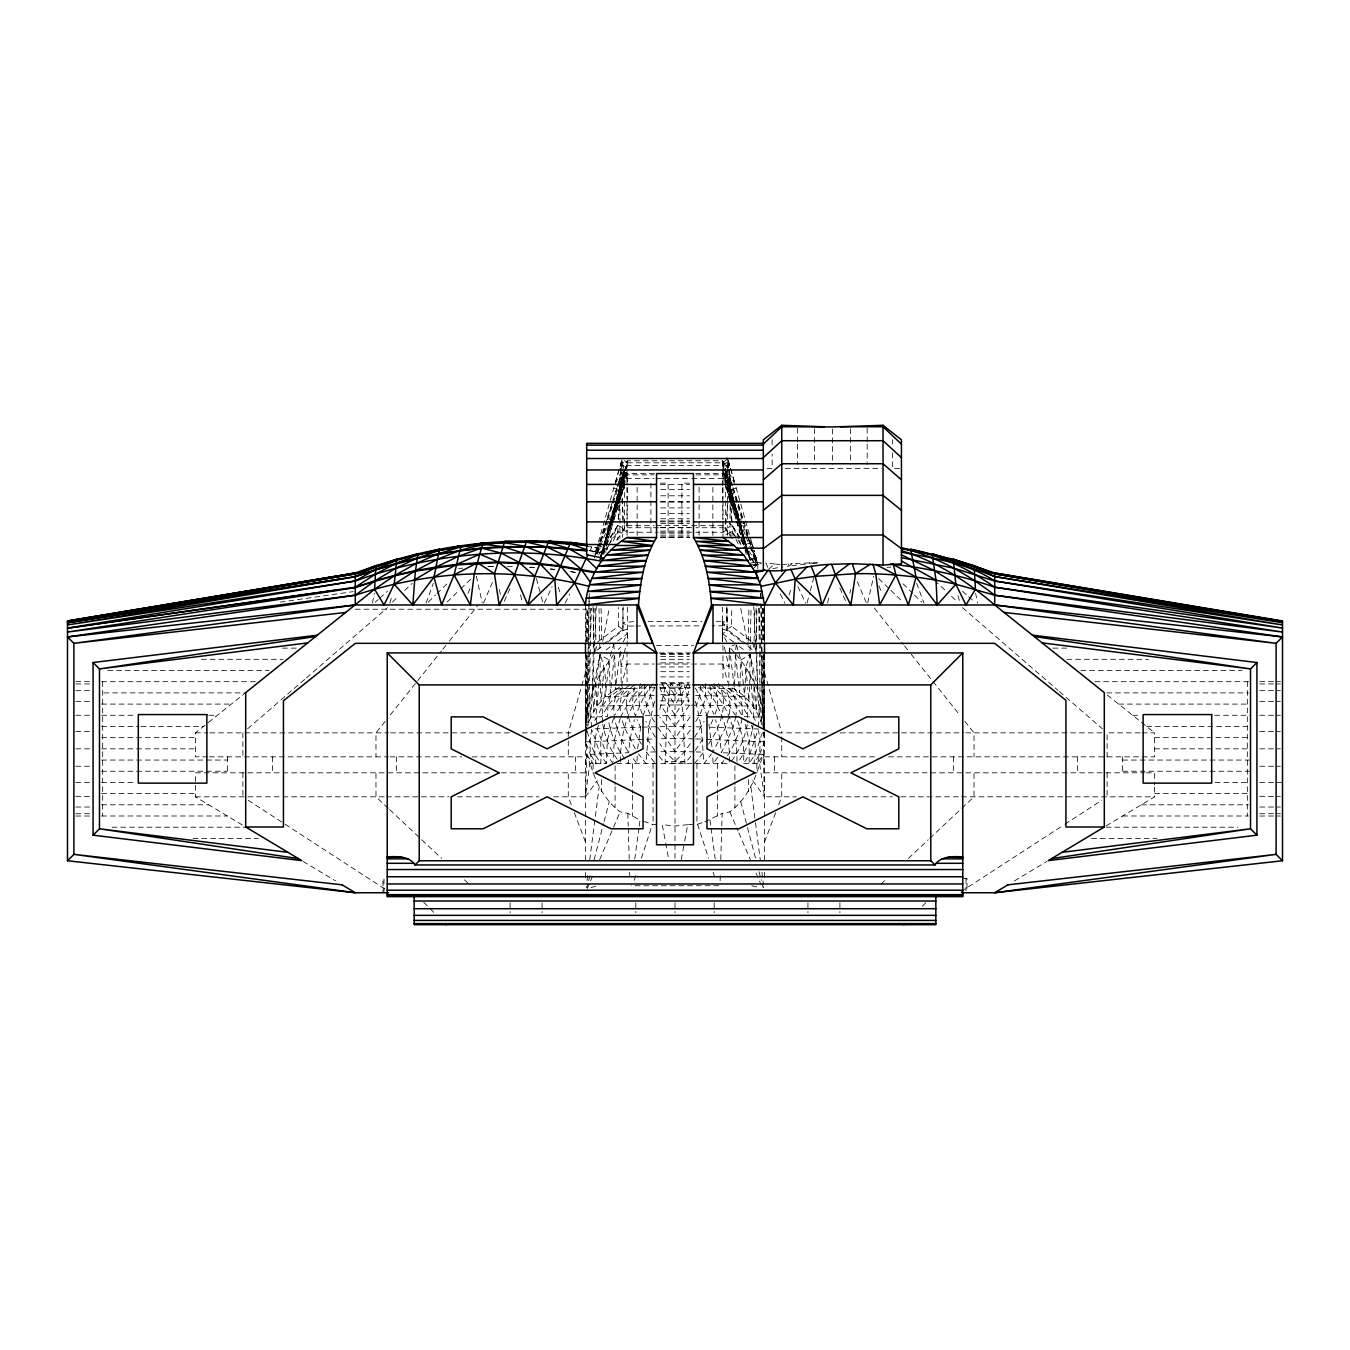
<?xml version="1.0" encoding="UTF-8"?>
<svg xmlns="http://www.w3.org/2000/svg" width="1350" height="1350" viewBox="0 0 1350 1350"><rect width="100%" height="100%" fill="white"/><g stroke="black" fill="none" stroke-linecap="round" stroke-linejoin="round"><path stroke-width="0.75" stroke-dasharray="5 3.75" d="M639.191 826.251L640.018 820.091L627.834 813.375L620.139 811.839C604.26 800.044 595.553 782.021 590.271 763.644M764.522 641.858L764.522 604.969M736.948 761.569C737.674 735.008 729.608 707.012 710.167 688.146L709.678 683.589M585.512 726.553L585.917 655.02M586.035 640.221L586.204 606.639M723.077 520.948L723.043 532.254L695.891 532.254M741.555 641.52L727.009 630.467L727.127 608.259M727.498 535.292L727.549 525.656M750.971 641.014L731.599 626.299L731.7 607.365M732.071 535.781L732.122 525.437L727.566 522.264M553.652 796.821L585.478 796.821L586.778 754.481L585.546 732.038M585.562 730.08L586.626 654.733M627.058 535.444L627.159 521.016M627.176 518.94L627.446 483.874M627.463 481.815L627.514 473.563L618.131 503.128M722.537 607.095L722.402 625.809L712.074 625.843M586.963 654.632L586.254 725.541M587.081 642.009L587.385 608.394M603.517 644.22L622.89 629.505L623.143 606.774M586.237 727.549L586.136 735.531L585.782 727.971M589.072 608.192L586.963 725.169M589.106 606.083L589.258 593.477M586.811 642.094L587.301 608.411M590.811 608.158L587.807 707.029L588.718 723.161L591.266 608.158M600.244 684.872L600.008 654.531L609.12 660.066L610.419 692.736L614.402 655.442M591.553 726.975L590.659 717.103L592.532 690.373L593.949 608.327M620.392 761.873C620.241 733.641 628.206 703.688 649.029 683.589L650.447 695.571L653.434 705.223L648.759 726.941L646.042 763.644L638.55 754.009M729.253 654.936L728.73 686.273C745.251 693.411 757.839 708.784 762.244 726.182M729.287 652.978L729.388 647.106L734.535 644.861M588.938 604.007L586.778 729.202L585.478 741.842L590.321 754.245L592.397 763.644L586.778 754.481L628.661 752.692L629.961 739.665L634.365 719.719M588.988 601.898L589.174 593.477M748.187 641.334L748.913 608.411M750.077 650.346L751.005 608.496M754.093 641.351L754.819 608.428M745.116 550.074L755.781 565.228L755.73 558.174L753.148 550.142M755.983 650.396L756.962 606.454M757.789 568.789L757.856 564.165L753.908 550.209M735.379 653.366L734.484 688.939L747.765 705.966L755.274 720.377M628.476 759.999L628.374 763.644L626.13 760.59M637.183 756.152L636.964 763.644L629.859 754.245M705.324 683.589C706.658 697.157 703.215 710.64 695.436 721.913M720.124 880.689L720.377 872.269M720.765 859.646L721.727 828.107M721.778 825.998L722.166 813.375L729.861 811.839C745.74 800.044 754.447 782.021 759.729 763.644M764.454 732.038L763.222 754.481L760.286 763.644L743.479 763.644C744.711 747.562 742.112 731.278 735.851 716.411C736.982 706.084 735.969 693.411 727.009 686.711M619.954 484.076L619.734 490.118L613.778 488.076M620.021 482.051L620.696 463.911L623.025 456.384M735.598 655.442L739.581 692.736L740.88 660.066L749.992 654.531L745.858 667.153L744.66 696.533L747.765 705.966L747.529 722.604M758.734 608.158L760.134 698.608L758.447 726.975M594.726 720.377C608.091 701.139 608.276 676.029 600.008 654.531L595.822 682.341L593.798 711.585L592.532 690.373L596.295 606.487M764.049 731.751L763.864 735.531L763.813 731.531M764.134 729.861L764.049 654.919L764.488 726.553M753.992 686.306L753.638 720.866M618.233 519.159L620.106 477.883L623.025 462.409L627.514 465.615L722.486 465.615L726.975 462.409L728.73 468.045M749.638 686.914L748.862 701.308L747.63 687.234M749.756 684.872L749.992 654.531L762.193 707.029L764.438 730.08M608.445 641.52L622.991 630.467L627.48 629.151L627.041 649.569M602.471 722.604L602.235 705.966L615.516 688.939L620.089 651.291M756.051 608.327L757.468 690.373L756.202 711.585L754.178 682.341L749.992 654.531M729.608 761.873C729.759 733.641 721.794 703.688 700.971 683.589L699.553 695.571L696.566 705.223L701.241 726.941L703.958 763.644L711.45 754.009M598.961 682.982L595.907 716.934L596.818 724.781M599.147 680.889L599.704 674.595L613.524 654.716M602.724 683.218L601.138 701.308L600.362 686.914M602.91 681.21L604.142 667.153M637.622 748.693L641.25 723.347M618.435 519.379L620.072 501.171M620.258 499.146L622.434 474.862L653.974 474.862M585.613 724.208L587.807 707.029L595.164 683.944M735.733 649.671L736.256 644.102L722.52 633.673L722.436 629.151L727.009 630.467L722.52 633.673L722.486 641.301L722.436 629.151M729.236 714.471C731.059 704.109 729.996 690.744 720.023 684.855M640.322 683.589C638.111 694.389 637.993 705.561 643.039 715.702L689.192 715.331M753.418 722.824C751.748 737.539 745.909 751.866 736.948 763.644M585.478 764.842L586.778 754.481L590.271 764.269M587.048 880.571L588.111 872.286M589.731 859.866L595.08 818.454M595.35 816.379L599.096 787.388M634.77 859.072L638.921 828.309M747.242 724.545C744.744 738.079 739.176 751.275 730.688 762.159M659.846 709.222L666.276 683.589L675 695.132L687.336 695.334L690.12 687.538L688.078 683.589L661.922 683.589L659.88 687.538L662.664 695.334L675 715.061L687.336 695.334L683.724 683.589L675 695.132L662.664 695.334M598.506 725.288C594.27 737.539 593.747 750.954 596.126 763.644L590.321 754.245L589.849 741.521L591.739 728.949L640.356 727.178L637.065 719.634M681.227 859.545L684.315 843.126M684.686 841.084L687.774 824.664L693.276 824.496M741.943 718.521C739.614 733.05 733.843 747.292 724.984 759.071M602.724 641.334L609.255 608.445M372.431 603.011L374.389 593.241M594.067 652.489L595.198 647.038M595.519 651.341L596.649 645.874M592.532 690.373L600.008 654.531M849.859 593.359L850.686 589.494M867.729 602.91L873.653 576.214M643.039 715.702L650.447 695.571L654.851 687.69L653.197 683.589L644.439 695.672L635.428 715.871C631.058 705.291 632.458 694.102 635.951 683.589M827.567 602.961L829.406 594.911M623.818 472.551L621.557 482.321L624.729 469.024M623.751 654.969L620.949 666.681L627.041 664.031L654.142 664.031M624.223 653.012L625.641 647.156M735.851 716.411L733.05 727.937L721.339 752.692L720.039 739.665L715.635 719.719M762.345 732.729L755.241 754.009L749.149 763.644L749.216 740.897L745.217 724.494M604.817 542.413L624.038 473.445M624.527 471.454L627.024 461.565M715.011 714.15C719.128 704.092 717.171 693.529 714.049 683.589M621.27 686.273L627.041 664.031M589.916 875.728L586.778 887.76L586.237 886.781M594.101 859.68L603.534 823.584M604.058 821.593L609.289 801.529M620.544 487.299L624.308 473.023M624.831 470.981L627.514 460.789L722.486 460.789L725.169 470.981M807.081 602.944L809.781 592.802M810.321 590.777L814.117 576.585M604.783 542.43L624.645 468.703M620.139 488.261L601.037 555.981L610.284 521.657M615.803 501.458L610.841 519.632L618.502 500.479M616.359 499.432L623.531 473.175M619.684 488.244L599.923 559.963L603.686 546.379M620.241 486.253L624.088 472.298L621.321 482.271M600.919 556.065L620.781 484.279M626.316 473.158L601.222 555.896L621.27 484.262M621.827 482.271L624.628 472.314L620.696 486.27M594.945 554.276L597.206 546.362L594.979 554.108M598.32 542.396L614.031 487.266M621.624 483.536L624.831 472.23M625.371 470.34L627.514 462.797L624.527 460.671M585.478 672.587L568.283 732.864L568.283 738.855M389.863 603.096L392.006 595.62M615.516 482.034L620.696 463.911L625.185 467.1L620.696 463.506L620.696 467.134L622.434 461.481M601.189 555.829L611.145 521.539M611.719 519.531L616.984 501.373M617.574 499.348L625.185 473.141L624.594 481.089L617.895 502.706M622.873 608.259L622.991 630.467L627.48 633.673L613.744 644.102L609.12 660.066L605.34 696.533L596.936 706.067L590.659 717.103L587.756 726.182M615.161 483.334L621.894 460.232M601.037 556.149L621.051 487.738M621.641 485.73L627.514 465.615M603.703 554.445L623.346 487.721M623.953 485.696L627.514 473.563M601.425 555.727L622.806 484.633M623.396 482.659L625.185 476.719L620.696 473.529M728.477 718.133L725.591 727.684L712.699 752.406L708.75 723.347M621.861 461.346L620.696 465.109L623.683 467.252M620.696 469.935L623.025 462.409M596.616 553.719L599.704 543.746M600.328 541.755L606.504 521.792M607.129 519.801L618.249 483.874M618.857 481.882L621.844 472.247M600.227 559.676L617.288 504.664M603.45 553.382L606.555 543.358M607.179 541.35L613.389 521.286M614.014 519.278L619.616 501.221M620.241 499.213L623.97 487.181M601.847 554.377L611.246 524.812M611.871 522.838L617.507 505.102M654.666 701.308L653.434 705.223L596.936 706.067L595.822 682.341L599.704 674.595M594.27 558.174L616.866 487.924M617.524 485.916L620.106 477.883L624.594 481.089L609.441 519.632M607.871 519.598L622.434 474.862L626.923 478.626L654.092 478.626M634.281 880.217L636.879 872.235M641.402 858.263L652.388 824.327L658.564 824.563M596.767 553.686L600.024 543.662M600.683 541.654L607.213 521.606M620.274 718.183L614.301 740.273L613.052 761.569M706.961 715.702L710.488 705.392L711.501 695.79L710.167 688.146L695.149 687.69L699.553 695.571L706.961 715.702L695.183 715.449M789.024 595.097L791.724 587.199M613.44 718.369L607.247 740.576L606.521 763.644L589.714 763.644L585.478 796.821L597.223 780.638M426.094 602.994L433.35 583.284M604.783 724.494L600.784 740.897L600.851 763.644L594.759 754.009L589.849 741.521L586.778 729.202M764.522 842.012L775.744 812.531M778.731 804.667L781.717 796.821L781.717 772.824M763.543 732.358L764.522 741.842L759.679 754.245L757.603 763.644L763.222 754.481L723.364 752.76M595.789 554.31L600.345 542.751M601.104 540.827L608.681 521.556M597.189 554.057L610.133 521.522M619.262 498.572L623.835 487.08M634.466 684.821L629.977 688.466L626.906 696.043L615.094 714.623M467.961 593.426L471.133 585.714M483.553 603.028L492.682 581.749M587.334 888.401L589.798 882.664M590.608 880.74L593.899 873.096M599.636 859.697L612.765 829.069M613.575 827.145L620.139 811.839M712.935 719.634L709.644 727.178L758.261 728.949L749.942 753.773L743.479 763.644M504.309 601.206L510.165 588.009M606.471 550.125L617.878 525.437L624.594 528.795L615.347 541.974M544.337 603.146L552.116 586.642M589.072 550.513L590.102 550.631L591.891 546.919L607.736 549.079M565.228 603.146L569.7 593.983M613.254 540.962L617.912 531.562L623.919 534.465M615.516 483.418L621.051 472.416M621.979 470.576L626.602 461.413M629.977 684.855L625.101 688.618L609.694 712.986M694.744 737.167L704.109 721.322M623.177 642.06L627.48 633.673M763.763 886.781L763.222 887.76L761.13 879.744M589.866 698.608L590.659 717.103L601.594 716.766L607.837 705.881L622.991 686.711M600.683 554.377L604.986 547.138M606.049 545.333L617.878 525.437L617.962 539.983M708.598 744.171C720.208 726.604 729.591 703.586 718.403 683.589M598.674 554.799L604.327 546.159M605.458 544.438L617.878 525.437M690.154 716.951L675 738.433L660.049 738.788M695.351 750.279L702.742 739.125L764.522 741.842M690.272 730.114L675 751.376L659.542 751.781M690.306 743.664L684.72 751.612L675 761.518L665.28 751.612L659.694 743.664M601.341 555.137L607.264 546.716M608.445 545.029L617.912 531.562M723.87 760.59L721.626 763.644L721.524 759.999M717.778 757.384L713.036 763.644L712.817 756.152M688.078 683.589L675 704.953L660.555 705.122L675 726.266L690.879 726.654M694.508 763.644L703.671 752.136L696.178 751.933M385.138 721.389L375.975 732.864L375.975 756.844M390.386 714.825L441.517 650.886M442.817 649.249L448.065 642.684M449.381 641.048L478.204 604.969M690.744 756.287L684.821 763.644L683.151 715.213L679.354 683.589L675 687.083L659.88 687.538M759.729 764.269L764.522 796.821L796.348 796.821M618.216 649.603L620.612 647.106M922.421 906.154L926.269 902.289M428.254 602.151L435.476 595.08M436.928 593.663L447.036 583.774M753.283 568.654L758.362 563.726L761.67 563.068M654.851 687.69L634.888 688.314L626.906 696.043C624.054 713.374 632.644 729.844 641.402 744.171M447.103 602.033L459.219 590.304M460.738 588.836L471.336 578.559M392.377 602.083L398.503 596.295M404.629 590.524L412.273 583.301M643.461 684.737L632.644 695.925L620.949 716.226L624.409 727.684L635.192 748.778M880.942 884.149L885.516 879.846M908.415 858.381L928.243 839.767M929.779 838.333L960.289 809.696M961.824 808.262L974.025 796.821L974.025 772.824M375.131 602.235L378.219 599.484M379.755 598.117L387.484 591.266M634.888 688.314L629.977 688.466L621.304 696.161L619.852 705.679L620.764 714.471M247.657 728.747L279.433 701.241M281.019 699.857L304.847 679.236M306.433 677.852L387.45 607.719M691.723 478.626L723.077 478.626L727.566 474.862L743.428 523.614M768.656 569.194L774.833 564.03L780.013 564.469M629.977 688.466L625.101 688.618L615.819 696.296C609.474 715.905 619.211 735.851 628.661 752.692M207.782 756.844L195.396 756.844L195.396 732.864L208.052 722.739M208.44 722.419L245.346 692.904L101.554 692.904M625.101 688.618L620.274 688.787L610.504 696.414L607.837 705.881L607.686 716.58L601.594 716.766M597.409 642.246L618.401 626.299L618.3 607.365M597.139 650.109L601.982 646.431M606.116 649.907L610.689 646.431M817.695 562.562L792.264 563.676L789.075 565.971L784.991 566.612M627.514 462.797L722.486 462.797L726.975 459.591M726.317 467.252L729.304 465.109L726.975 457.583M730.89 498.774L724.815 476.719L724.815 473.141L729.304 469.935M726.975 462.409L729.304 473.529L724.815 476.719L727.785 486.608M723.043 532.254L727.532 529.048L723.043 527.732L695.891 527.732M746.483 644.22L727.11 629.505L731.599 626.299M961.132 891.591L1063.142 825.356M1064.897 824.226L1101.836 800.246M726.401 608.108L727.059 622.856L722.402 625.809L722.402 621.287L716.209 621.304M811.401 562.629L809.629 563.709L809.241 562.629M704.683 821.914L722.166 813.375M1014.491 880.875L1046.824 861.486M1106.106 825.913L1154.604 796.821L1154.604 786.156M726.081 534.465L732.088 531.562L736.83 538.296M619.836 686.931L605.34 696.533L654.497 695.486M718.824 885.735L631.176 885.735M747.411 550.277L750.195 560.048L756.135 558.006L757.89 564.604L747.934 549.619M736.222 488.076L730.266 490.118L728.899 484.262M743.546 536.288L745.757 544.421L751.68 542.396L753.351 548.252M744.592 540.034L750.195 560.048L756.135 558.006M696.938 763.644L696.938 824.394L702.911 822.504M753.891 565.583L757.873 564.351L753.924 550.311M749.672 563.423L755.848 561.701L744.727 525.791M751.748 559.17L755.73 558.174L757.89 564.604M590.946 887.524L598.168 885.769M772.74 568.553L782.949 566.933M280.192 602.134L353.177 591.604M750.887 564.688L758.362 563.726L756.456 562.731L761.602 562.731M781.751 564.621L792.264 563.676M805.528 564.165L789.075 565.971L788.214 563.861M687.774 824.664L675 826.048L662.226 824.664L665.314 841.084M458.747 568.502L462.898 568.164M585.478 741.842L654.531 738.923M811.704 563.574L817.898 563.203M887.001 567.337L890.966 567.135M620.274 688.787L615.516 688.939L614.672 655.459M488.599 566.561L494.826 566.359M487.839 566.663L494.826 566.528M642.465 727.127L675 726.266L689.445 705.122L687.336 695.334M655.695 751.883L646.329 752.136L655.492 763.644M633.639 621.523L622.941 622.856L627.446 626.046L633.639 626.029M648.084 621.489L701.764 621.337M635.698 626.029L641.891 626.012M650.143 625.995L699.688 625.86M766.918 468.433L772.133 468.433L772.133 454.072M785.244 468.433L881.584 468.433M899.589 468.433L892.637 468.433L892.637 452.031M654.362 473.563L626.923 473.563L622.434 470.357M695.638 473.563L723.077 473.563L723.077 469.8M696.026 474.862L727.566 474.862L730.114 503.196M656.184 478.626L689.631 478.626M660.471 483.165L668.115 483.165L668.115 537.519M689.529 483.165L681.885 483.165L681.885 537.519M660.285 484.431L689.715 484.431M660.656 489.544L689.377 489.544M660.656 495.804L689.377 495.804M660.285 501.795L689.715 501.795M660.656 501.964L689.377 501.964M660.656 507.904L689.377 507.904M660.656 513.54L689.377 513.54M660.656 518.754L689.377 518.754M660.369 520.948L689.631 520.948M660.285 521.893L689.715 521.893M660.656 523.462L689.377 523.462M626.923 525.454L654.092 525.454M656.184 525.454L689.631 525.454M691.723 525.454L723.077 525.454M660.656 527.597L689.377 527.597M658.294 527.732L626.957 527.732L622.468 529.048L626.957 532.254L658.294 532.254M660.386 527.732L693.799 527.732M660.656 531.09L689.377 531.09M660.386 532.254L693.799 532.254M660.656 533.858L689.377 533.858M660.656 535.883L689.377 535.883M660.656 537.097L689.377 537.097M660.403 537.519L689.934 537.519M355.269 609.238L585.967 609.238M656.471 645.452L693.63 645.452M282.471 648.135L297.118 648.135M1052.882 648.135L1067.529 648.135M659.205 652.928L690.795 652.928M660.656 653.349L689.377 653.349M660.656 654.564L689.377 654.564M660.656 656.589L689.377 656.589M201.369 659.323L283.129 659.323M1066.871 659.323L1148.631 659.323M660.656 659.357L689.377 659.357M660.656 662.85L689.377 662.85M656.235 664.031L689.597 664.031M691.689 664.031L722.959 664.031L729.051 666.681L726.249 654.969M660.656 666.984L689.377 666.984M107.848 670.511L269.139 670.511M1080.861 670.511L1242.152 670.511M660.656 671.692L689.377 671.692M660.656 676.907L689.377 676.907M75.769 681.683L90.264 681.683M101.571 681.699L259.335 681.699M1094.867 681.699L1250.522 681.699M1259.736 681.683L1280.424 681.683M660.656 682.543L689.377 682.543M75.769 683.961L90.264 683.961M1259.736 683.961L1280.424 683.961M659.205 684.906L690.795 684.906M660.656 688.483L689.377 688.483M75.769 690.677L90.264 690.677M1259.736 690.677L1280.424 690.677M1106.73 692.904L1248.446 692.904M660.656 694.626L689.377 694.626M660.656 700.886L689.377 700.886M75.769 701.359L90.264 701.359M1259.736 701.359L1280.424 701.359M101.571 704.092L231.373 704.092M1118.627 704.092L1248.429 704.092M75.769 715.264L90.264 715.264M101.588 715.281L135.27 715.281M208.963 715.281L217.384 715.281M1132.616 715.281L1141.037 715.281M1214.73 715.281L1250.522 715.281M1259.736 715.264L1280.424 715.264M101.554 726.469L138.966 726.469M141.041 726.469L203.394 726.469M1146.606 726.469L1250.522 726.469M75.769 731.464L90.264 731.464M1259.736 731.464L1280.424 731.464M195.396 732.864L207.782 732.864M209.857 732.864L388.513 732.864M390.606 732.864L509.743 732.864M522.298 732.864L572.096 732.864M777.904 732.864L827.702 732.864M840.257 732.864L963.579 732.864M965.672 732.864L1102.95 732.864M1140.142 732.864L1107.101 732.864L1107.101 756.844M1142.218 732.864L1154.604 732.864L1154.604 756.844L888.334 756.844M101.554 737.657L195.396 737.657M1154.604 737.657L1248.446 737.657M75.769 748.845L90.264 748.845M101.554 748.845L195.396 748.845M1154.604 748.845L1250.522 748.845M1259.736 748.845L1280.424 748.845M209.385 756.844L388.513 756.844M390.116 756.844L461.666 756.844M472.129 756.844L585.478 756.844M764.522 756.844L877.871 756.844M101.571 760.05L227.374 760.05M1122.626 760.05L1250.522 760.05M617.034 763.644L729.641 763.644M75.769 766.243L90.264 766.243M1259.736 766.243L1280.424 766.243M101.571 771.238L227.374 771.238M1122.626 771.238L1250.522 771.238M489.156 772.824L195.396 772.824L195.396 796.821L243.894 825.913M501.39 772.824L585.478 772.824M764.522 772.824L848.61 772.824M860.844 772.824L1144.614 772.824M1146.353 772.824L1154.604 772.824L1154.604 784.822M75.769 782.443L90.264 782.443M101.554 782.426L134.916 782.426M1215.084 782.426L1250.522 782.426M1259.736 782.443L1282.5 782.443M101.554 793.614L195.396 793.614M1154.604 793.614L1250.522 793.614M75.769 796.348L90.264 796.348M1259.736 796.348L1280.424 796.348M195.396 796.821L384.328 796.821M386.421 796.821L449.128 796.821M457.498 796.821L539.021 796.821M810.979 796.821L892.502 796.821M900.872 796.821L959.394 796.821M961.487 796.821L1154.604 796.821M101.571 804.803L208.71 804.803M1141.29 804.803L1248.429 804.803M75.769 807.03L90.264 807.03M1259.736 807.03L1280.424 807.03M75.769 813.729L90.264 813.729M1259.736 813.729L1280.424 813.729M101.571 815.991L227.374 815.991M1122.626 815.991L1248.429 815.991M75.769 816.024L90.264 816.024M1259.736 816.024L1280.424 816.024M112.033 827.196L246.021 827.196M1106.072 827.196L1237.967 827.196M193.067 838.384L258.356 838.384M1091.644 838.384L1156.933 838.384M963.124 878.529L967.022 878.529L967.022 890.696M691.234 705.156L753.064 706.067L751.039 682.982M507.279 566.342L515.565 566.629M695.503 695.486L744.66 696.533L740.88 660.066L736.256 644.102M693.664 738.872L675 738.433L659.846 716.951M696.077 726.806L701.241 726.941M694.305 751.883L675 751.376L657.383 726.705M695.469 738.923L702.742 739.125M659.256 756.287L665.179 763.644L666.849 715.213L670.646 683.589L675 687.083L690.12 687.538M744.339 716.648L759.341 717.103L753.705 606.487M710.167 688.146L734.484 688.939L730.417 655.476M530.044 567.169L534.178 567.422M529.487 567.287L535.714 567.675M586.676 546.446L591.891 546.919M774.833 564.03L765.872 563.068L767.964 567.658M550.648 568.924L554.766 569.379M550.226 569.059L554.766 569.548M575.218 572.316L569.092 571.354L575.218 572.484M590.102 550.631L607.686 553.534M603.619 553.095L590.001 550.851L593.207 552.977M751.832 885.769L759.054 887.524M722.503 641.368L722.402 621.287L727.059 622.856M597.493 545.383L603.433 547.425M643.545 821.306L652.388 824.327M594.692 547.324L606.234 552.217M303.176 861.486L335.509 880.875M248.164 800.246L283.348 823.078M285.103 824.226L385.358 889.312M618.401 626.299L622.89 629.505M748.018 646.431L752.861 650.109M739.311 646.431L743.884 649.907M729.726 688.787L739.496 696.414L742.163 705.881L748.406 716.766M1107.304 695.014L1154.604 732.864M715.534 684.821C726.806 693.191 736.408 703.738 742.314 716.58L742.163 705.881L734.181 696.296L724.899 688.618M962.55 607.719L1057.86 690.238M1059.446 691.605L1102.342 728.747M711.045 684.771L723.094 696.043L734.906 714.623M962.516 591.266L967.157 595.367M968.692 596.751L974.869 602.235M388.176 808.262L375.975 796.821L375.975 772.824M389.711 809.696L420.221 838.333M421.757 839.767L441.585 858.381M464.484 879.846L469.057 884.149M934.656 580.416L945.371 590.524M951.497 596.295L957.623 602.083M878.664 578.559L889.262 588.836M890.781 590.304L902.897 602.033M902.964 583.774L913.073 593.663M914.524 595.08L921.746 602.151M423.731 902.289L427.579 906.154M430.161 908.719L434.126 912.701M734.181 652.117L729.388 647.106L730.164 653.383M736.476 654.716L745.858 667.153L754.178 682.341M874.412 608.242L903.251 644.321M904.551 645.958L909.799 652.523M911.115 654.159L959.614 714.825M964.862 721.389L974.025 732.864L974.025 756.844M661.922 683.589L675 704.953L689.445 705.122L690.154 709.222M625.016 759.071C616.95 748.356 611.398 735.531 608.799 722.385M752.777 780.638L764.522 796.821L763.222 754.481L764.522 764.842M617.22 759.189C609.761 749.064 605.087 736.847 602.758 724.545M738.011 539.983L743.934 548.404M732.341 538.684L725.406 528.795L725.406 485.173L729.709 481.511L729.304 473.529M700.178 687.842L705.561 695.672L713.897 714.133M613.052 763.644L606.167 753.502L597.257 728.713M647.258 739.125L654.649 750.279M740.019 537.536L732.122 525.437L725.406 528.795L729.709 481.511L732.004 523.344L730.299 505.204M741.15 539.258L746.803 547.898M606.521 763.644L600.058 753.773L592.194 730.704M655.256 737.167L645.891 721.322M739.648 538.11L732.122 525.437L738.264 538.734M740.711 539.916L746.094 548.961M747.174 550.766L755.781 565.228M654.564 721.913C646.785 710.64 643.342 697.157 644.676 683.589M726.823 642.06L722.52 633.673L722.959 641.301M723.398 461.413L728.021 470.576M728.949 472.416L734.484 483.418M722.402 621.287L727.009 630.467M732.088 531.562L738.619 544.725M780.3 593.983L784.772 603.146M797.884 586.642L805.663 603.146M739.142 540.641L740.897 544.438M839.835 588.009L845.691 601.206M857.317 581.749L866.447 603.028M729.861 811.839L738.062 830.976M738.889 832.899L750.364 859.697M756.101 873.096L761.029 884.571M878.867 585.714L882.039 593.426M754.836 683.944L757.468 690.373M730.738 498.572L725.406 485.173L729.759 499.213M731.498 500.479L739.108 519.615M739.867 521.522L745.2 534.921M745.959 536.827L748.997 544.489M749.756 546.396L755.848 561.701L744.086 525.623M742.078 523.479L725.406 481.089L729.894 477.883L732.476 485.916M742.837 525.42L748.136 538.903M748.896 540.827L751.933 548.539M752.692 550.462L755.73 558.174M571.269 804.667L568.283 796.821L568.283 772.824M574.256 812.531L585.478 842.012M916.65 583.284L923.906 602.994M751.494 725.288C755.73 737.539 756.253 750.954 753.874 763.644L759.679 754.245L760.151 741.521L758.531 730.755M558.276 587.199L560.976 595.097M697.612 824.327L708.598 858.263M713.121 872.235L715.719 880.217M733.134 487.924L749.267 538.093M749.908 540.101L752.49 548.134M722.571 485.949L722.486 473.563L731.869 503.128M732.493 505.102L738.129 522.838M738.754 524.812L743.141 538.616M743.766 540.591L746.28 548.471M746.904 550.446L748.153 554.377M695.334 701.308L696.566 705.223M728.139 460.148L734.484 482.034M727.566 461.481L729.304 467.134L729.304 463.506L724.815 467.1L729.304 463.911L730.114 486.084M726.975 466.003L732.375 485.865M732.983 487.873L744.103 523.783M731.498 500.732L741.859 534.127M742.466 536.102L748.558 555.744M730.384 501.221L735.986 519.278M736.611 521.286L746.55 553.382M723.684 473.158L748.963 555.981M728.376 488.582L743.226 537.958M743.833 539.933L749.773 559.676M722.486 473.563L726.047 485.696M726.654 487.721L741.538 538.279M742.129 540.304L744.508 548.387M745.116 550.412L746.297 554.445M728.123 460.333L735.396 485.257M722.486 465.615L728.359 485.73M728.949 487.738L743.664 538.042M744.255 540.051L746.617 548.1M747.208 550.108L749.554 558.158M724.815 473.141L732.426 499.348M733.016 501.373L738.281 519.531M738.855 521.539L748.811 555.829M957.994 595.62L960.137 603.096M735.969 487.266L753.367 548.336M722.486 462.797L724.629 470.34M725.169 472.23L745.993 545.417M746.567 547.425L749.773 558.697M764.522 672.587L781.717 732.864M751.68 542.396L752.507 545.383M725.372 472.314L728.19 482.288L724.815 470.323M725.912 472.298L729.776 486.27M730.316 488.244L744.12 538.11M734.737 503.483L726.469 473.175L742.989 534.246M735.294 505.491L740.256 523.682M740.812 525.707L750.195 560.048M725.355 468.703L729.101 482.642M729.641 484.633L733.404 498.589M733.944 500.58L743.074 534.465M743.597 536.456L745.757 544.421M536.423 578.61L540.759 594.827M541.299 596.852L542.919 602.944M725.692 473.023L729.456 487.299L725.962 473.445M740.711 801.529L746.989 825.592M747.512 827.601L755.899 859.68M759.038 871.729L760.607 877.736M722.959 664.031L727.667 682.222M722.976 461.565L725.473 471.454M724.359 647.156L725.777 653.012M726.182 472.854L729.354 486.287M725.271 468.653L728.443 482.321M520.594 594.911L522.433 602.961M476.347 576.214L482.271 602.91M499.314 589.494L500.563 595.299M754.042 643.41L755.19 648.861M752.591 642.246L754.11 649.519M975.611 593.241L977.569 603.011M740.745 608.445L748.086 645.452M665.685 843.126L668.773 859.545M723.077 473.563L722.486 460.789M709.982 820.091L710.809 826.251M711.079 828.309L715.23 859.072M750.904 787.388L755.19 820.513M755.46 822.589L760.269 859.866M761.889 872.286L763.492 884.706M613.744 644.102L614.267 649.671M620.291 481.511L624.594 528.795L624.594 485.173M750.296 674.595L750.853 680.889M745.858 667.153L747.444 685.226M760.134 698.608L761.282 723.161L762.193 707.029L760.877 603.99M759.189 608.158L763.222 729.202L763.037 654.632M627.834 813.375L628.222 825.998M628.273 828.107L629.235 859.646M629.623 872.269L629.876 880.689M760.826 593.477L761.012 601.898M761.062 604.007L763.796 729.54M601.087 608.411L601.813 641.334M598.995 608.496L599.923 650.346M595.181 608.428L595.907 641.351M593.038 606.454L594.017 650.396M620.679 651.021L621.219 682.358M762.699 608.411L763.189 642.094M763.374 654.733L764.387 724.208M760.742 593.477L760.843 601.881M726.857 606.774L727.11 629.505M762.615 608.394L762.919 642.009M722.587 488.008L722.858 523.074M722.874 525.133L722.959 537.519M626.923 520.948L626.957 532.254M627.345 607.298L627.548 641.368M622.451 525.656L622.519 537.384M1247.332 681.683L1247.332 816.024M1122.626 756.844L1122.626 772.824M1107.101 772.824L1107.101 796.821M1077.553 756.844L1077.553 772.824M966.026 878.529L966.026 890.696M953.589 756.844L953.589 772.824M892.637 439.729L892.637 443.829M867.173 428.186L867.173 442.277M867.173 444.285L867.173 464.417M850.399 428.743L850.399 464.265M839.919 902.728L839.919 912.718M832.393 429.03L832.393 464.282M814.388 428.743L814.388 464.265M807.941 902.728L807.941 912.718M797.597 428.186L797.597 442.277M797.597 444.285L797.597 464.417M781.717 736.864L781.717 756.844M774.428 756.844L774.428 772.824M772.133 439.729L772.133 445.871M764.522 607.061L764.522 640.609M764.522 654.159L764.522 726.638M764.522 732.864L764.522 859.781M764.522 872.37L764.522 878.664M756.844 763.644L756.844 773.381M748.373 779.642L748.373 791.623M734.906 765.737L734.906 784.536M734.906 786.628L734.906 807.519M730.08 487.333L730.08 535.427M727.566 470.357L727.566 520.189M723.077 478.626L723.077 498.994M723.077 501.019L723.077 519.345M722.959 645.435L722.959 653.704M722.959 655.763L722.959 681.649M717.373 763.644L717.373 793.125M717.373 795.234L717.373 816.294M714.184 902.728L714.184 912.718M712.867 487.333L712.867 535.427M699.097 487.333L699.097 535.427M675 687.083L675 859.326M675 902.728L675 912.718M653.062 763.644L653.062 824.394M650.903 483.165L650.903 535.427M637.133 487.333L637.133 535.427M635.816 902.728L635.816 912.718M632.627 763.644L632.627 793.125M632.627 795.234L632.627 816.294M627.514 460.789L626.923 473.563L626.923 469.8M626.923 478.626L626.923 498.994M626.923 501.019L626.923 519.345M627.041 651.628L627.041 681.649M622.434 471.859L622.434 520.189M619.92 483.165L619.92 538.296M615.094 765.737L615.094 784.536M615.094 786.628L615.094 807.519M601.627 779.642L601.627 791.623M593.156 763.644L593.156 773.381M585.478 604.969L585.478 641.858M585.478 654.159L585.478 726.638M585.478 732.864L585.478 859.781M585.478 872.556L585.478 878.664M575.572 756.844L575.572 772.824M568.283 740.863L568.283 756.844M542.059 902.728L542.059 912.718M510.081 902.728L510.081 912.718M396.411 756.844L396.411 772.824M383.974 892.738L383.974 878.529L382.978 878.529L382.978 892.738M272.447 756.844L272.447 772.824M242.899 732.864L242.899 756.844M242.899 772.824L242.899 796.821M227.374 756.844L227.374 772.824M102.668 681.683L102.668 816.024M621.101 484.262L619.734 490.118L621.101 484.363M757.856 564.165L751.916 566.207L757.873 564.249M684.804 761.518L675 763.644L665.196 761.518L684.804 761.518M742.787 534.06L728.747 484.279L742.702 533.992M763.999 640.305L763.796 606.639L763.965 640.221"/><path stroke-width="1.5" d="M415.395 571.151L395.111 575.708L394.166 584.229L412.813 604.969L415.395 571.151L456.536 564.958L498.066 562.663L539.629 564.3L560.301 566.578L594.489 572.687M586.676 550.901L546.379 547.172L524.694 546.581L481.393 548.353L458.781 550.867L417.302 558.292L375.654 569.7L375.064 580.753L355.269 587.216L67.5 628.071L355.269 581.006C433.553 552.42 519.581 545.349 601.425 561.246M395.111 575.708L375.047 581.209L374.574 589.241L384.041 604.969L394.166 584.229L414.332 571.388M638.483 604.969C640.271 581.715 644.288 557.702 656.556 537.519L656.556 473.563L693.478 473.563L693.478 537.536C705.696 557.769 709.746 581.715 711.517 604.969L693.478 652.928L693.478 844.779L656.556 844.779L656.556 652.928L638.483 604.969L355.269 604.969L67.5 636.947L73.896 643.342L73.896 854.364L67.5 860.76L355.269 892.738L388.547 892.738M570.561 543.915L570.679 542.481C519.581 538.447 467.859 542.126 417.943 553.837L417.352 558.023L396.36 563.271L355.269 576.551L67.5 622.738L355.269 573.885L396.748 559.254L417.943 553.787L399.077 559.642M953.252 559.254L994.731 573.885L1282.5 621.405L994.731 572.991L953.252 559.254L974.16 565.667L975.426 589.241L965.959 604.969L955.834 584.229L953.252 559.254L901.446 547.763M396.343 563.524L395.162 575.218L375.064 580.753L395.887 568.232L416.205 558.562M638.972 598.438L585.478 604.969C587.452 577.513 603.416 551.644 627.041 537.519L656.556 537.519M417.302 558.292L415.479 570.645L395.162 575.218L416.593 563.271L437.4 554.242M831.634 564.351L852.289 563.709L855.546 573.683L850.854 604.969L835.346 574.526L831.634 564.351C808.583 564.705 786.341 573.311 763.324 570.122M397.862 559.018L396.765 559.305L396.36 563.271L418.112 554.749L439.358 549.332L440.016 550.327L443.829 549.484M438.497 554.023L435.999 567.034L415.479 570.645L437.518 559.254L458.781 550.867M901.446 557.668L954.112 568.232L994.731 581.006L1282.5 624.949L994.731 576.551L974.076 566.561L932.057 553.787L936.039 580.179L937.187 604.969L955.834 584.229L994.731 595.215L1282.5 636.947L1276.104 643.342L1276.104 854.364L1282.5 860.76L994.731 892.738L961.453 892.738M435.898 567.574L433.941 577.091L412.813 604.969M459.877 550.716L456.671 564.401L435.999 567.034L458.612 556.217L480.313 548.471M499.078 562.697L514.654 574.526L527.917 604.969L534.786 576.332L539.629 564.3M456.536 564.958L454.056 574.965L441.585 604.969L433.941 577.091L455.473 565.076M481.393 548.353L477.428 562.748L456.671 564.401L479.841 554.141L498.251 562.072L539.882 563.659L560.587 565.937L594.827 571.995M477.276 563.321L474.238 573.834L470.374 604.969L454.056 574.965C420.457 577.783 387.248 584.584 355.269 595.215L67.5 636.947M503.027 546.986L498.251 562.072L477.428 562.748M518.856 562.984L514.654 574.526L499.146 604.969L494.454 573.683L498.066 562.663M524.694 546.581L519.092 562.376L501.137 553.061L482.473 548.303M586.676 545.653C544.674 541.89 500.816 537.773 459.945 550.412L460.991 545.771L439.543 550.277L417.352 558.023L438.548 553.736L481.477 548.049L482.895 544.219L481.68 543.308C438.834 550.783 394.183 555.829 355.269 576.551M546.379 547.172L539.882 563.659L522.467 552.943L504.073 546.969M568.029 548.724L560.587 565.937L543.78 553.821L525.741 546.632M790.864 569.227L795.201 579.133L822.083 604.969L835.346 574.526L849.386 563.861M560.301 566.578L554.799 579.133L527.917 604.969M603.72 558.242L587.841 555.019L581.158 569.177L565.042 555.677L547.425 547.256M580.837 569.852L574.661 582.896L556.689 604.969L554.799 579.133L540.608 564.435M711.028 598.438L764.522 604.969L775.339 582.896L785.666 570.442M387.231 856.845C396.832 856.44 409.067 855.765 415.024 864.945L934.976 864.945C940.933 855.765 953.168 856.44 962.769 856.845M909.984 550.327L910.642 549.281C939.887 554.816 967.005 566.291 994.731 576.551L1282.5 622.738L994.731 573.885L974.16 565.667M759.561 582.188L768.083 570.24M806.996 566.899L795.201 579.133L760.961 586.356M394.031 575.994L374.574 589.241L245.7 692.617L245.7 826.993L301.759 860.625L93.082 835.178L99.478 828.782L99.478 668.925L93.082 662.529L317.537 635.158M415.024 864.945L419.209 860.76L419.209 684.906L387.231 652.928L387.231 896.636L962.769 896.636L962.769 652.928L692.904 652.928M692.888 684.906L930.791 684.906L962.769 652.928M903.859 924.699L904.956 923.619M1032.463 635.158L1256.918 662.529L1250.522 668.925L1250.522 828.782L1256.918 835.178L1048.241 860.625L1104.3 826.993L1104.3 692.617L994.731 604.969C967.326 581.462 936.242 561.178 901.446 550.648M763.324 444.099L781.751 426.752L832.393 426.971L883.035 425.301L901.446 439.83L901.446 563.844L883.035 565.009L852.289 563.709M763.324 457.599L781.751 440.724L883.035 440.724L901.446 457.599M769.331 570.24L775.339 582.896L793.311 604.969L795.201 579.133L815.214 576.332L828.259 564.722M763.324 479.807L781.751 463.742L883.035 463.742L901.446 479.807M824.394 426.752L781.751 425.301L763.324 439.83L763.324 570.611L755.477 572.619L743.816 555.154L734.096 545.501L722.959 537.519M763.324 510.334L781.751 495.366L883.035 495.366L901.446 510.334M763.324 548.589L781.751 535.005L883.035 535.005L901.446 548.589M373.984 581.546L355.269 595.215L67.5 632.053L355.269 587.655L375.047 581.209M693.478 652.928L707.687 643.342M811.148 566.19L815.214 576.332L855.546 573.683L870.278 564.216M413.961 580.179L434.835 567.742M374.541 570.071L355.269 581.006L67.5 624.949L355.269 576.804L375.654 569.7M476.212 563.389L454.056 574.965C499.264 571.489 545.079 575.117 589.039 586.356M395.229 563.844L375.418 574.155L355.269 587.216L355.269 572.991L67.5 620.949L67.5 860.76M396.9 560.183L375.654 569.447L375.857 565.717L396.748 559.254M376.954 565.38L355.269 573.885L67.5 621.405L355.269 572.991M376.093 566.578L375.84 565.667L355.269 573.041L67.5 620.983M374.709 566.123L375.84 565.717M357.159 573.227L374.203 567.253M385.695 563.692L391.449 561.954M426.094 552.791L439.358 549.281L438.548 553.736L461.16 546.767L482.895 544.219L503.111 546.666L546.514 546.817L586.676 550.513M447.643 548.657L460.991 545.721M763.324 570.308L764.387 570.088M465.497 546.159L482.777 543.122L504.714 542.666L524.812 546.261L526.652 540.911L548.471 542.498L568.181 548.353L570.662 542.548L586.676 544.219M67.5 622.856L339.407 579.217M315.917 636.458L99.478 668.925L307.901 642.87M1051.582 858.634L1250.522 828.782L1062.045 852.339M67.5 628.29L339.39 589.697M640.642 585.056L587.604 591.435L639.765 591.435M639.697 591.688L586.271 598.168L639.023 598.168M641.773 578.593L589.477 584.837L640.71 584.837M644.574 566.342L594.726 572.181L643.174 572.181L591.84 578.408L641.841 578.408M646.228 560.638L598.084 566.207L644.659 566.207M648.034 555.238L601.914 560.52L646.312 560.52M345.954 612.428L73.896 643.342L355.269 604.969L355.269 587.655M649.991 550.209L606.184 555.154L648.118 555.154M652.05 545.552L610.858 550.142L650.059 550.142M401.119 856.845L387.231 857.503M481.477 548.049L503.111 546.666L504.681 541.569L505.744 541.536L526.584 542.092L546.514 546.817L548.657 541.249L570.308 543.881L586.676 549.754M482.777 543.122L499.078 542.835M840.392 426.752L883.035 426.752L901.446 444.099M763.324 443.34L586.676 443.34L586.676 554.867L587.841 555.019M586.676 445.146L763.324 445.146M586.676 450.225L763.324 450.225M586.676 458.511L763.324 458.511M586.676 469.952L763.324 469.952M586.676 484.431L656.066 484.431M693.934 484.431L763.324 484.431M586.676 501.795L656.066 501.795M693.934 501.795L763.324 501.795M586.676 521.893L656.066 521.893M693.934 521.893L763.324 521.893M763.324 537.519L693.478 537.519L728.679 541.283L695.773 541.333L734.096 545.501L697.883 545.501M586.676 544.523L617.169 544.523M615.904 545.501L652.117 545.501L621.321 541.283L654.345 541.249L627.041 537.519M736.999 548.167L763.324 548.167M699.941 550.142L739.142 550.142L697.95 545.552M701.882 555.154L743.816 555.154L700.009 550.209M703.688 560.52L748.086 560.52L701.966 555.238M705.341 566.207L751.916 566.207L703.772 560.638M763.324 570.611L755.274 570.611L755.274 572.181L760.523 584.837L764.522 604.969M755.274 572.181L706.826 572.181L758.16 578.408L755.274 570.611L755.291 572.231L705.426 566.342M708.159 578.408L758.16 578.408M709.29 584.837L760.523 584.837L708.227 578.593M710.235 591.435L762.396 591.435L709.358 585.056M710.977 598.168L763.729 598.168L710.303 591.688M711.517 604.969L994.731 604.969L1282.5 636.947M387.231 652.928L657.096 652.928M419.209 684.906L657.112 684.906M245.7 826.993L283.433 826.993L283.433 700.802L355.269 643.342L652.641 643.342L636.998 604.969L636.998 643.342M1104.3 826.993L1065.926 826.993L1065.926 700.296L994.731 643.342L697.393 643.342L713.002 604.969L713.002 643.342M962.769 857.503L948.881 856.845M387.231 858.87L408.156 858.87M941.844 858.87L962.769 858.87M419.209 860.76L930.791 860.76L934.976 864.945M387.231 863.308L414.011 863.308M935.989 863.308L962.769 863.308M387.231 869.535L962.769 869.535M387.231 876.741L962.769 876.741M387.231 883.963L962.769 883.963M387.231 890.19L962.769 890.19M387.231 894.628L962.769 894.628M387.231 895.978L962.769 895.978M414.163 901.007L935.837 901.007M414.163 908.719L935.837 908.719M414.163 915.351L935.837 915.351M414.163 920.43L935.837 920.43M414.163 923.619L935.837 923.619M855.546 573.683C889.245 573.227 922.978 576.771 955.834 584.229L934.521 570.645L901.446 554.901M504.681 541.502L522.956 542.025M542.784 542.076L526.652 540.861L527.023 542.143M890.19 564.148C925.813 567.54 960.947 575.454 994.731 587.216L1282.5 632.053L994.731 595.215C967.106 573.868 935.888 555.727 901.446 548.37M1004.046 612.428L1276.104 643.342L994.731 604.969L994.731 572.991L1282.5 620.949L1282.5 860.76M554.648 541.924L548.674 541.181L548.826 542.548M562.596 542.919L566.578 543.426M1042.099 642.87L1250.522 668.925L1034.083 636.458M287.955 852.339L99.478 828.782L298.418 858.634M901.446 552.184C933.373 558.242 967.14 562.646 994.731 581.006L1282.5 628.071L994.731 587.216C966.988 567.675 935.533 552.471 901.446 548.809M582.677 544.59L570.679 542.481L586.676 545.299M923.906 552.791L910.642 549.281L916.059 577.091L937.187 604.969M958.551 561.954L964.305 563.692M932.057 553.787L950.923 559.642M975.797 567.253L992.841 573.227M892.401 563.996L916.059 577.091L908.415 604.969L895.944 574.965L893.228 563.946M901.446 561.026L936.039 580.179M875.745 564.401L895.944 574.965L879.626 604.969L875.762 573.834L872.994 564.233M569.059 548.842L586.204 558.495L596.7 568.671M478.305 563.304L494.454 573.683M599.94 557.516L602.809 559.389M642.347 643.342L656.556 652.928M519.868 563.068L534.786 576.332M445.044 923.619L446.141 924.699M561.279 566.764L574.661 582.896L585.478 604.969M581.799 570.071L590.439 582.188M815.214 576.332L822.083 604.969M1256.918 662.529L1256.918 835.178M935.837 894.797L935.837 924.699L414.163 924.699L414.163 894.797M930.791 684.906L930.791 860.76M883.035 425.301L883.035 565.009M781.751 425.301L781.751 571.252M764.522 643.342L764.522 652.928M585.478 643.342L585.478 652.928M93.082 662.529L93.082 835.178M1007.893 884.841L994.731 892.738L1276.104 854.364L1007.893 884.841M499.146 772.824L451.187 796.821L451.187 828.782L483.165 828.782L547.104 796.821L611.061 828.782L643.022 828.782L643.022 796.821L595.063 772.824L643.022 748.845L643.022 716.884L611.061 716.884L547.104 748.845L483.165 716.884L451.187 716.884L451.187 748.845L499.146 772.824M754.937 772.824L706.978 796.821L706.978 828.782L738.939 828.782L802.896 796.821L866.835 828.782L898.813 828.782L898.813 796.821L850.854 772.824L898.813 748.845L898.813 716.884L866.835 716.884L802.896 748.845L738.939 716.884L706.978 716.884L706.978 748.845L754.937 772.824M206.871 714.572L138.307 714.572L138.307 783.135L206.871 783.135L206.871 714.572M1211.692 714.572L1143.129 714.572L1143.129 783.135L1211.692 783.135L1211.692 714.572M342.107 884.841L73.896 854.364L355.269 892.738L342.107 884.841"/></g></svg>
